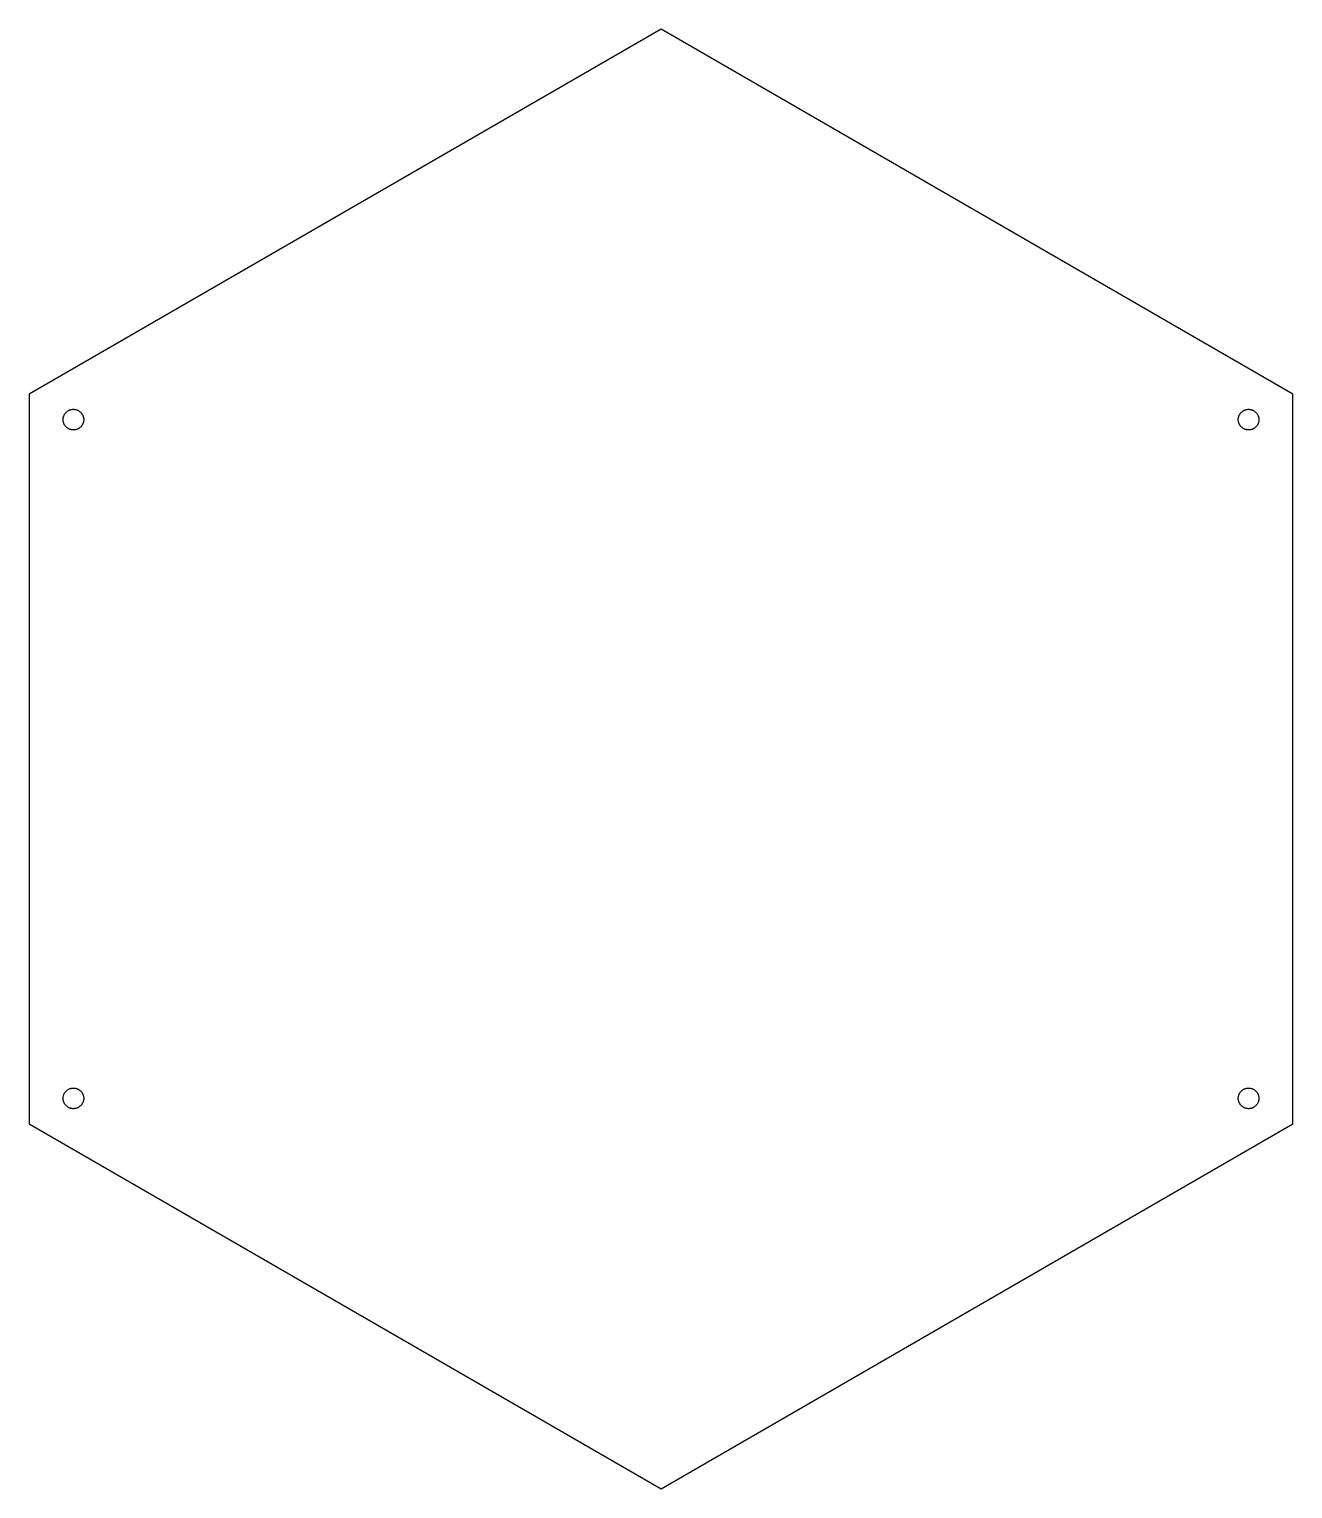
# Model space of a CAD drawing. Header units: millimetres. Extents: x -104 to 104, y -120 to 120.
import ezdxf

# ---------------------------------------------------------------- set-up
doc = ezdxf.new("R2010")
doc.units = ezdxf.units.MM
doc.layers.add('CUT', color=1, linetype='Continuous')

msp = doc.modelspace()

# ---------------------------------------------------------------- linework, layer by layer
at = {"layer": 'CUT'}
for points in [[(104.09, 60.09), (0, 120.19), (-104.09, 60.09), (-104.09, -60.09), (0, -120.19), (104.09, -60.09), (104.09, 60.09)], [(-95.1, 55.89), (-95.1, 55.8), (-95.11, 55.72), (-95.12, 55.64), (-95.13, 55.56), (-95.15, 55.48), (-95.17, 55.39), (-95.2, 55.32), (-95.23, 55.24), (-95.26, 55.16), (-95.3, 55.09), (-95.34, 55.01), (-95.39, 54.94), (-95.44, 54.88), (-95.49, 54.81), (-95.54, 54.75), (-95.6, 54.69), (-95.66, 54.63), (-95.72, 54.57), (-95.79, 54.52), (-95.86, 54.47), (-95.93, 54.43), (-96, 54.39), (-96.07, 54.35), (-96.15, 54.32), (-96.23, 54.29), (-96.31, 54.26), (-96.39, 54.24), (-96.47, 54.22), (-96.55, 54.21), (-96.63, 54.2), (-96.72, 54.19), (-96.8, 54.19), (-96.88, 54.19), (-96.97, 54.2), (-97.05, 54.21), (-97.13, 54.22), (-97.21, 54.24), (-97.29, 54.26), (-97.37, 54.29), (-97.45, 54.32), (-97.53, 54.35), (-97.6, 54.39), (-97.68, 54.43), (-97.75, 54.47), (-97.81, 54.52), (-97.88, 54.57), (-97.94, 54.63), (-98, 54.69), (-98.06, 54.75), (-98.12, 54.81), (-98.17, 54.88), (-98.21, 54.94), (-98.26, 55.01), (-98.3, 55.09), (-98.34, 55.16), (-98.37, 55.24), (-98.4, 55.32), (-98.43, 55.39), (-98.45, 55.48), (-98.47, 55.56), (-98.48, 55.64), (-98.49, 55.72), (-98.5, 55.8), (-98.5, 55.89), (-98.5, 55.97), (-98.49, 56.05), (-98.48, 56.14), (-98.47, 56.22), (-98.45, 56.3), (-98.43, 56.38), (-98.4, 56.46), (-98.37, 56.54), (-98.34, 56.62), (-98.3, 56.69), (-98.26, 56.76), (-98.21, 56.83), (-98.17, 56.9), (-98.12, 56.97), (-98.06, 57.03), (-98, 57.09), (-97.94, 57.15), (-97.88, 57.2), (-97.81, 57.25), (-97.75, 57.3), (-97.68, 57.35), (-97.6, 57.39), (-97.53, 57.43), (-97.45, 57.46), (-97.37, 57.49), (-97.29, 57.52), (-97.21, 57.54), (-97.13, 57.56), (-97.05, 57.57), (-96.97, 57.58), (-96.88, 57.59), (-96.8, 57.59), (-96.72, 57.59), (-96.63, 57.58), (-96.55, 57.57), (-96.47, 57.56), (-96.39, 57.54), (-96.31, 57.52), (-96.23, 57.49), (-96.15, 57.46), (-96.07, 57.43), (-96, 57.39), (-95.93, 57.35), (-95.86, 57.3), (-95.79, 57.25), (-95.72, 57.2), (-95.66, 57.15), (-95.6, 57.09), (-95.54, 57.03), (-95.49, 56.97), (-95.44, 56.9), (-95.39, 56.83), (-95.34, 56.76), (-95.3, 56.69), (-95.26, 56.62), (-95.23, 56.54), (-95.2, 56.46), (-95.17, 56.38), (-95.15, 56.3), (-95.13, 56.22), (-95.12, 56.14), (-95.11, 56.05), (-95.1, 55.97), (-95.1, 55.89)], [(98.5, 55.89), (98.5, 55.8), (98.49, 55.72), (98.48, 55.64), (98.47, 55.56), (98.45, 55.48), (98.43, 55.39), (98.4, 55.32), (98.37, 55.24), (98.34, 55.16), (98.3, 55.09), (98.26, 55.01), (98.21, 54.94), (98.17, 54.88), (98.12, 54.81), (98.06, 54.75), (98, 54.69), (97.94, 54.63), (97.88, 54.57), (97.81, 54.52), (97.75, 54.47), (97.68, 54.43), (97.6, 54.39), (97.53, 54.35), (97.45, 54.32), (97.37, 54.29), (97.29, 54.26), (97.21, 54.24), (97.13, 54.22), (97.05, 54.21), (96.97, 54.2), (96.88, 54.19), (96.8, 54.19), (96.72, 54.19), (96.63, 54.2), (96.55, 54.21), (96.47, 54.22), (96.39, 54.24), (96.31, 54.26), (96.23, 54.29), (96.15, 54.32), (96.07, 54.35), (96, 54.39), (95.93, 54.43), (95.86, 54.47), (95.79, 54.52), (95.72, 54.57), (95.66, 54.63), (95.6, 54.69), (95.54, 54.75), (95.49, 54.81), (95.44, 54.88), (95.39, 54.94), (95.34, 55.01), (95.3, 55.09), (95.26, 55.16), (95.23, 55.24), (95.2, 55.32), (95.17, 55.39), (95.15, 55.48), (95.13, 55.56), (95.12, 55.64), (95.11, 55.72), (95.1, 55.8), (95.1, 55.89), (95.1, 55.97), (95.11, 56.05), (95.12, 56.14), (95.13, 56.22), (95.15, 56.3), (95.17, 56.38), (95.2, 56.46), (95.23, 56.54), (95.26, 56.62), (95.3, 56.69), (95.34, 56.76), (95.39, 56.83), (95.44, 56.9), (95.49, 56.97), (95.54, 57.03), (95.6, 57.09), (95.66, 57.15), (95.72, 57.2), (95.79, 57.25), (95.86, 57.3), (95.93, 57.35), (96, 57.39), (96.07, 57.43), (96.15, 57.46), (96.23, 57.49), (96.31, 57.52), (96.39, 57.54), (96.47, 57.56), (96.55, 57.57), (96.63, 57.58), (96.72, 57.59), (96.8, 57.59), (96.88, 57.59), (96.97, 57.58), (97.05, 57.57), (97.13, 57.56), (97.21, 57.54), (97.29, 57.52), (97.37, 57.49), (97.45, 57.46), (97.53, 57.43), (97.6, 57.39), (97.68, 57.35), (97.75, 57.3), (97.81, 57.25), (97.88, 57.2), (97.94, 57.15), (98, 57.09), (98.06, 57.03), (98.12, 56.97), (98.17, 56.9), (98.21, 56.83), (98.26, 56.76), (98.3, 56.69), (98.34, 56.62), (98.37, 56.54), (98.4, 56.46), (98.43, 56.38), (98.45, 56.3), (98.47, 56.22), (98.48, 56.14), (98.49, 56.05), (98.5, 55.97), (98.5, 55.89)], [(-95.1, -55.89), (-95.1, -55.97), (-95.11, -56.05), (-95.12, -56.14), (-95.13, -56.22), (-95.15, -56.3), (-95.17, -56.38), (-95.2, -56.46), (-95.23, -56.54), (-95.26, -56.62), (-95.3, -56.69), (-95.34, -56.76), (-95.39, -56.83), (-95.44, -56.9), (-95.49, -56.97), (-95.54, -57.03), (-95.6, -57.09), (-95.66, -57.15), (-95.72, -57.2), (-95.79, -57.25), (-95.86, -57.3), (-95.93, -57.35), (-96, -57.39), (-96.07, -57.43), (-96.15, -57.46), (-96.23, -57.49), (-96.31, -57.52), (-96.39, -57.54), (-96.47, -57.56), (-96.55, -57.57), (-96.63, -57.58), (-96.72, -57.59), (-96.8, -57.59), (-96.88, -57.59), (-96.97, -57.58), (-97.05, -57.57), (-97.13, -57.56), (-97.21, -57.54), (-97.29, -57.52), (-97.37, -57.49), (-97.45, -57.46), (-97.53, -57.43), (-97.6, -57.39), (-97.68, -57.35), (-97.75, -57.3), (-97.81, -57.25), (-97.88, -57.2), (-97.94, -57.15), (-98, -57.09), (-98.06, -57.03), (-98.12, -56.97), (-98.17, -56.9), (-98.21, -56.83), (-98.26, -56.76), (-98.3, -56.69), (-98.34, -56.62), (-98.37, -56.54), (-98.4, -56.46), (-98.43, -56.38), (-98.45, -56.3), (-98.47, -56.22), (-98.48, -56.14), (-98.49, -56.05), (-98.5, -55.97), (-98.5, -55.89), (-98.5, -55.8), (-98.49, -55.72), (-98.48, -55.64), (-98.47, -55.56), (-98.45, -55.48), (-98.43, -55.39), (-98.4, -55.32), (-98.37, -55.24), (-98.34, -55.16), (-98.3, -55.09), (-98.26, -55.01), (-98.21, -54.94), (-98.17, -54.88), (-98.12, -54.81), (-98.06, -54.75), (-98, -54.69), (-97.94, -54.63), (-97.88, -54.57), (-97.81, -54.52), (-97.75, -54.47), (-97.68, -54.43), (-97.6, -54.39), (-97.53, -54.35), (-97.45, -54.32), (-97.37, -54.29), (-97.29, -54.26), (-97.21, -54.24), (-97.13, -54.22), (-97.05, -54.21), (-96.97, -54.2), (-96.88, -54.19), (-96.8, -54.19), (-96.72, -54.19), (-96.63, -54.2), (-96.55, -54.21), (-96.47, -54.22), (-96.39, -54.24), (-96.31, -54.26), (-96.23, -54.29), (-96.15, -54.32), (-96.07, -54.35), (-96, -54.39), (-95.93, -54.43), (-95.86, -54.47), (-95.79, -54.52), (-95.72, -54.57), (-95.66, -54.63), (-95.6, -54.69), (-95.54, -54.75), (-95.49, -54.81), (-95.44, -54.88), (-95.39, -54.94), (-95.34, -55.01), (-95.3, -55.09), (-95.26, -55.16), (-95.23, -55.24), (-95.2, -55.32), (-95.17, -55.39), (-95.15, -55.48), (-95.13, -55.56), (-95.12, -55.64), (-95.11, -55.72), (-95.1, -55.8), (-95.1, -55.89)], [(98.5, -55.89), (98.5, -55.97), (98.49, -56.05), (98.48, -56.14), (98.47, -56.22), (98.45, -56.3), (98.43, -56.38), (98.4, -56.46), (98.37, -56.54), (98.34, -56.62), (98.3, -56.69), (98.26, -56.76), (98.21, -56.83), (98.17, -56.9), (98.12, -56.97), (98.06, -57.03), (98, -57.09), (97.94, -57.15), (97.88, -57.2), (97.81, -57.25), (97.75, -57.3), (97.68, -57.35), (97.6, -57.39), (97.53, -57.43), (97.45, -57.46), (97.37, -57.49), (97.29, -57.52), (97.21, -57.54), (97.13, -57.56), (97.05, -57.57), (96.97, -57.58), (96.88, -57.59), (96.8, -57.59), (96.72, -57.59), (96.63, -57.58), (96.55, -57.57), (96.47, -57.56), (96.39, -57.54), (96.31, -57.52), (96.23, -57.49), (96.15, -57.46), (96.07, -57.43), (96, -57.39), (95.93, -57.35), (95.86, -57.3), (95.79, -57.25), (95.72, -57.2), (95.66, -57.15), (95.6, -57.09), (95.54, -57.03), (95.49, -56.97), (95.44, -56.9), (95.39, -56.83), (95.34, -56.76), (95.3, -56.69), (95.26, -56.62), (95.23, -56.54), (95.2, -56.46), (95.17, -56.38), (95.15, -56.3), (95.13, -56.22), (95.12, -56.14), (95.11, -56.05), (95.1, -55.97), (95.1, -55.89), (95.1, -55.8), (95.11, -55.72), (95.12, -55.64), (95.13, -55.56), (95.15, -55.48), (95.17, -55.39), (95.2, -55.32), (95.23, -55.24), (95.26, -55.16), (95.3, -55.09), (95.34, -55.01), (95.39, -54.94), (95.44, -54.88), (95.49, -54.81), (95.54, -54.75), (95.6, -54.69), (95.66, -54.63), (95.72, -54.57), (95.79, -54.52), (95.86, -54.47), (95.93, -54.43), (96, -54.39), (96.07, -54.35), (96.15, -54.32), (96.23, -54.29), (96.31, -54.26), (96.39, -54.24), (96.47, -54.22), (96.55, -54.21), (96.63, -54.2), (96.72, -54.19), (96.8, -54.19), (96.88, -54.19), (96.97, -54.2), (97.05, -54.21), (97.13, -54.22), (97.21, -54.24), (97.29, -54.26), (97.37, -54.29), (97.45, -54.32), (97.53, -54.35), (97.6, -54.39), (97.68, -54.43), (97.75, -54.47), (97.81, -54.52), (97.88, -54.57), (97.94, -54.63), (98, -54.69), (98.06, -54.75), (98.12, -54.81), (98.17, -54.88), (98.21, -54.94), (98.26, -55.01), (98.3, -55.09), (98.34, -55.16), (98.37, -55.24), (98.4, -55.32), (98.43, -55.39), (98.45, -55.48), (98.47, -55.56), (98.48, -55.64), (98.49, -55.72), (98.5, -55.8), (98.5, -55.89)]]:
    msp.add_lwpolyline(points, close=True, dxfattribs=at)

doc.saveas('drawing.dxf')
